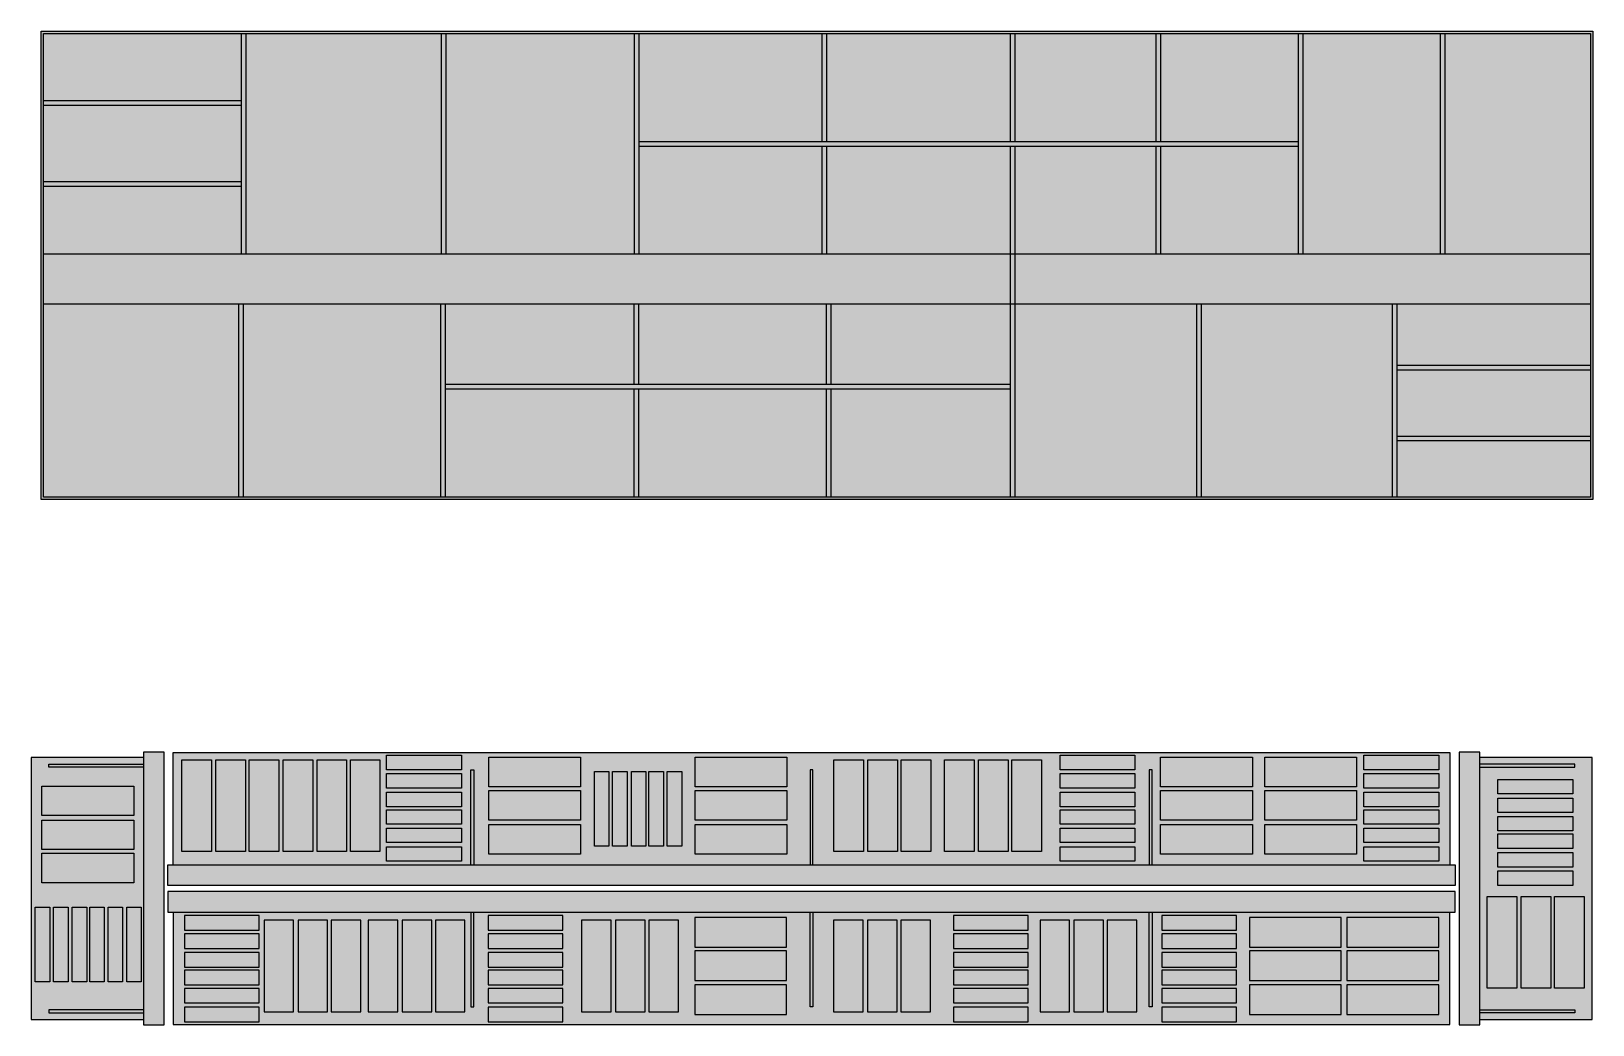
# Model space of a CAD drawing. Header units: metres. Extents: x -17 to 580, y -130 to 19.
# Drawn here: x 313.12 to 320.17, y -40.98 to -36.49 of the extents above; entities that cross this region are included whole.
import ezdxf

# ---------------------------------------------------------------- set-up
doc = ezdxf.new("R2010")
doc.units = ezdxf.units.M
for name, pattern in [('Style Black Lines_4', [0]), ('Style Border  Fill_1', [0]), ('Style Grey Lines_2', [0])]:
    doc.linetypes.add(name, pattern=pattern)
doc.layers.add('Furniture', color=7, linetype='Continuous', true_color=0x7a8bf7)
doc.layers.add('Imported blocks', color=7, linetype='Continuous', true_color=0x7a8bf7)

# ---------------------------------------------------------------- blocks, each defined once
blk = doc.blocks.new('Commercial storage L')
at = {"layer": 'Imported blocks', "transparency": 33554483}
blk.add_hatch(color=256, dxfattribs=at).paths.add_polyline_path([(7.112, 2.5646), (0.1305, 2.5646), (0.12, 2.5646), (0.12, 4.6779), (7.1225, 4.6779), (7.1225, 2.5646), (7.112, 2.5646)], flags=0)
at = {"layer": 'Imported blocks', "linetype": 'Style Border  Fill_1'}
blk.add_lwpolyline([(7.112, 2.5646), (0.1305, 2.5646), (0.12, 2.5646), (0.12, 4.6779), (7.1225, 4.6779), (7.1225, 2.5646), (7.112, 2.5646)], close=True, dxfattribs=at)
at = {"layer": 'Imported blocks', "linetype": 'Style Black Lines_4'}
blk.add_lwpolyline([(7.112, 2.575), (4.4939, 2.575), (0.1305, 2.575), (0.1305, 4.6674), (4.4939, 4.6674), (7.112, 4.6674), (7.112, 2.575)], close=True, dxfattribs=at)
for points in [[(1.0224, 4.6674), (1.0224, 3.6729)], [(1.0434, 4.6674), (1.0434, 3.6729)], [(1.9252, 4.6674), (1.9252, 3.6729)], [(1.9461, 4.6674), (1.9461, 3.6729)], [(2.7966, 4.6674), (2.7966, 3.6729)], [(2.8175, 4.6674), (2.8175, 3.6729)], [(3.6428, 4.6674), (3.6428, 4.1806)], [(3.6637, 4.6674), (3.6637, 4.1806)], [(4.4939, 4.1806), (4.4939, 4.6674)], [(4.5149, 4.1806), (4.5149, 4.6674)], [(5.151, 4.6674), (5.151, 4.1806)], [(5.1719, 4.6674), (5.1719, 4.1806)], [(5.7925, 4.6674), (5.7925, 3.6729)], [(5.8134, 4.6674), (5.8134, 3.6729)], [(6.434, 4.6674), (6.434, 3.6729)], [(6.4549, 4.6674), (6.4549, 3.6729)], [(1.0224, 4.3637), (0.1305, 4.3637)], [(1.0224, 4.3428), (0.1305, 4.3428)], [(2.8175, 4.1806), (4.4939, 4.1806), (5.1614, 4.1806), (5.7925, 4.1806)], [(2.8175, 4.1597), (4.4939, 4.1597), (5.1614, 4.1597), (5.7925, 4.1597)], [(3.6428, 4.1597), (3.6428, 3.6729)], [(3.6637, 4.1597), (3.6637, 3.6729)], [(4.4939, 2.575), (4.4939, 3.4477), (4.4939, 3.6729), (4.4939, 4.1597)], [(4.5149, 2.575), (4.5149, 4.1597)], [(5.151, 4.1597), (5.151, 3.6729)], [(5.1719, 4.1597), (5.1719, 3.6729)], [(1.0224, 3.9976), (0.1305, 3.9976)], [(1.0224, 3.9766), (0.1305, 3.9766)], [(0.1305, 3.6729), (4.4939, 3.6729), (7.112, 3.6729)], [(0.1305, 3.4477), (4.4939, 3.4477), (7.112, 3.4477)], [(1.0114, 2.575), (1.0114, 3.4477)], [(1.0323, 2.575), (1.0323, 3.4477)], [(1.9232, 2.575), (1.9232, 3.4477)], [(1.9441, 2.575), (1.9441, 3.4477)], [(2.7959, 3.0828), (2.7959, 3.4477)], [(2.8169, 3.0828), (2.8169, 3.4477)], [(3.6639, 3.0828), (3.6639, 3.4477)], [(3.6848, 3.0828), (3.6848, 3.4477)], [(5.3358, 2.575), (5.3358, 3.4477)], [(5.3567, 2.575), (5.3567, 3.4477)], [(6.2188, 2.575), (6.2188, 3.4477)], [(6.2398, 2.575), (6.2398, 3.4477)], [(6.2398, 3.1698), (7.112, 3.1698)], [(6.2398, 3.1489), (7.112, 3.1489)], [(4.4939, 3.0828), (1.9441, 3.0828)], [(4.4939, 3.0618), (1.9441, 3.0618)], [(2.7959, 2.575), (2.7959, 3.0618)], [(2.8169, 2.575), (2.8169, 3.0618)], [(3.6639, 2.575), (3.6639, 3.0618)], [(3.6848, 2.575), (3.6848, 3.0618)], [(6.2398, 2.8507), (7.112, 2.8507)], [(6.2398, 2.8298), (7.112, 2.8298)]]:
    blk.add_lwpolyline(points, dxfattribs=at)
blk = doc.blocks.new('Retail shelving double L')
at = {"layer": 'Imported blocks', "transparency": 33554483}
for points in [[(0.6273, 4.2337), (0.12, 4.2337), (0.12, 3.0517), (0.6273, 3.0517), (0.6273, 3.0273), (0.72, 3.0273), (0.72, 4.2581), (0.6273, 4.2581), (0.6273, 4.2337)], [(0.7603, 3.7493), (0.7603, 4.2566), (6.5225, 4.2566), (6.5225, 3.7493), (6.5469, 3.7493), (6.5469, 3.6566), (0.7359, 3.6566), (0.7359, 3.7493), (0.7603, 3.7493)], [(6.658, 3.0517), (7.1653, 3.0517), (7.1653, 4.2337), (6.658, 4.2337), (6.658, 4.2581), (6.5653, 4.2581), (6.5653, 3.0273), (6.658, 3.0273), (6.658, 3.0517)], [(0.7603, 3.5361), (0.7603, 3.0287), (6.5225, 3.0287), (6.5225, 3.5361), (6.5469, 3.5361), (6.5469, 3.6287), (0.7359, 3.6287), (0.7359, 3.5361), (0.7603, 3.5361)]]:
    blk.add_hatch(color=256, dxfattribs=at).paths.add_polyline_path(points, flags=0)
at = {"layer": 'Imported blocks', "linetype": 'Style Border  Fill_1'}
for points in [[(0.6273, 4.2337), (0.12, 4.2337), (0.12, 3.0517), (0.6273, 3.0517), (0.6273, 3.0273), (0.72, 3.0273), (0.72, 4.2581), (0.6273, 4.2581), (0.6273, 4.2337)], [(0.7603, 3.7493), (0.7603, 4.2566), (6.5225, 4.2566), (6.5225, 3.7493), (6.5469, 3.7493), (6.5469, 3.6566), (0.7359, 3.6566), (0.7359, 3.7493), (0.7603, 3.7493)], [(6.658, 3.0517), (7.1653, 3.0517), (7.1653, 4.2337), (6.658, 4.2337), (6.658, 4.2581), (6.5653, 4.2581), (6.5653, 3.0273), (6.658, 3.0273), (6.658, 3.0517)], [(0.7603, 3.5361), (0.7603, 3.0287), (6.5225, 3.0287), (6.5225, 3.5361), (6.5469, 3.5361), (6.5469, 3.6287), (0.7359, 3.6287), (0.7359, 3.5361), (0.7603, 3.5361)]]:
    blk.add_lwpolyline(points, close=True, dxfattribs=at)
at = {"layer": 'Imported blocks', "linetype": 'Style Black Lines_4'}
for points in [[(0.6273, 4.2337), (0.6273, 3.0517)], [(6.658, 3.0517), (6.658, 4.2337)], [(0.6273, 4.1909), (0.199, 4.1909), (0.199, 4.2042), (0.6273, 4.2042)], [(2.1045, 3.7493), (2.1045, 4.1776), (2.1178, 4.1776), (2.1178, 3.7493)], [(3.648, 3.7493), (3.648, 4.1776), (3.6348, 4.1776), (3.6348, 3.7493)], [(5.1783, 3.7493), (5.1783, 4.1776), (5.165, 4.1776), (5.165, 3.7493)], [(6.658, 4.1909), (7.0863, 4.1909), (7.0863, 4.2042), (6.658, 4.2042)], [(0.7603, 3.7493), (6.5225, 3.7493)], [(0.7603, 3.5361), (6.5225, 3.5361)], [(2.1045, 3.5361), (2.1045, 3.1078), (2.1178, 3.1078), (2.1178, 3.5361)], [(3.648, 3.5361), (3.648, 3.1078), (3.6348, 3.1078), (3.6348, 3.5361)], [(5.1783, 3.5361), (5.1783, 3.1078), (5.165, 3.1078), (5.165, 3.5361)], [(0.6273, 3.0944), (0.199, 3.0944), (0.199, 3.0812), (0.6273, 3.0812)], [(6.658, 3.0944), (7.0863, 3.0944), (7.0863, 3.0812), (6.658, 3.0812)]]:
    blk.add_lwpolyline(points, dxfattribs=at)
at = {"layer": 'Imported blocks', "linetype": 'Style Grey Lines_2'}
for points in [[(2.0614, 4.1784), (1.7239, 4.1784), (1.7239, 4.2441), (2.0614, 4.2441), (2.0614, 4.1784)], [(2.5991, 4.1016), (2.1849, 4.1016), (2.1849, 4.2351), (2.5991, 4.2351), (2.5991, 4.1016)], [(3.5308, 4.1016), (3.1165, 4.1016), (3.1165, 4.2351), (3.5308, 4.2351), (3.5308, 4.1016)], [(5.1011, 4.1784), (4.7636, 4.1784), (4.7636, 4.2441), (5.1011, 4.2441), (5.1011, 4.1784)], [(5.6316, 4.1016), (5.2173, 4.1016), (5.2173, 4.2351), (5.6316, 4.2351), (5.6316, 4.1016)], [(6.1011, 4.1016), (5.6869, 4.1016), (5.6869, 4.2351), (6.1011, 4.2351), (6.1011, 4.1016)], [(6.4721, 4.1784), (6.1346, 4.1784), (6.1346, 4.2441), (6.4721, 4.2441), (6.4721, 4.1784)], [(0.7998, 3.8094), (0.7998, 4.2237), (0.9334, 4.2237), (0.9334, 3.8094), (0.7998, 3.8094)], [(0.9532, 3.8094), (0.9532, 4.2237), (1.0867, 4.2237), (1.0867, 3.8094), (0.9532, 3.8094)], [(1.1034, 3.8094), (1.1034, 4.2237), (1.237, 4.2237), (1.237, 3.8094), (1.1034, 3.8094)], [(1.2566, 3.8094), (1.2566, 4.2237), (1.3902, 4.2237), (1.3902, 3.8094), (1.2566, 3.8094)], [(1.41, 3.8094), (1.41, 4.2237), (1.5436, 4.2237), (1.5436, 3.8094), (1.41, 3.8094)], [(1.5603, 3.8094), (1.5603, 4.2237), (1.6938, 4.2237), (1.6938, 3.8094), (1.5603, 3.8094)], [(2.0614, 4.0959), (1.7239, 4.0959), (1.7239, 4.1616), (2.0614, 4.1616), (2.0614, 4.0959)], [(2.7272, 4.1707), (2.7272, 3.8332), (2.6615, 3.8332), (2.6615, 4.1707), (2.7272, 4.1707)], [(2.8097, 4.1707), (2.8097, 3.8332), (2.744, 3.8332), (2.744, 4.1707), (2.8097, 4.1707)], [(2.8941, 4.1707), (2.8941, 3.8332), (2.8284, 3.8332), (2.8284, 4.1707), (2.8941, 4.1707)], [(2.9734, 4.1707), (2.9734, 3.8332), (2.9077, 3.8332), (2.9077, 4.1707), (2.9734, 4.1707)], [(3.0559, 4.1707), (3.0559, 3.8332), (2.9902, 3.8332), (2.9902, 4.1707), (3.0559, 4.1707)], [(3.7425, 3.8094), (3.7425, 4.2237), (3.876, 4.2237), (3.876, 3.8094), (3.7425, 3.8094)], [(3.8958, 3.8094), (3.8958, 4.2237), (4.0294, 4.2237), (4.0294, 3.8094), (3.8958, 3.8094)], [(4.0461, 3.8094), (4.0461, 4.2237), (4.1797, 4.2237), (4.1797, 3.8094), (4.0461, 3.8094)], [(4.2422, 3.8094), (4.2422, 4.2237), (4.3758, 4.2237), (4.3758, 3.8094), (4.2422, 3.8094)], [(4.3956, 3.8094), (4.3956, 4.2237), (4.5292, 4.2237), (4.5292, 3.8094), (4.3956, 3.8094)], [(4.5459, 3.8094), (4.5459, 4.2237), (4.6794, 4.2237), (4.6794, 3.8094), (4.5459, 3.8094)], [(5.1011, 4.0959), (4.7636, 4.0959), (4.7636, 4.1616), (5.1011, 4.1616), (5.1011, 4.0959)], [(6.4721, 4.0959), (6.1346, 4.0959), (6.1346, 4.1616), (6.4721, 4.1616), (6.4721, 4.0959)], [(0.1684, 4.1048), (0.5826, 4.1048), (0.5826, 3.9713), (0.1684, 3.9713), (0.1684, 4.1048)], [(6.7394, 4.1349), (7.0769, 4.1349), (7.0769, 4.0692), (6.7394, 4.0692), (6.7394, 4.1349)], [(2.0614, 4.0116), (1.7239, 4.0116), (1.7239, 4.0773), (2.0614, 4.0773), (2.0614, 4.0116)], [(2.5991, 3.9513), (2.1849, 3.9513), (2.1849, 4.0849), (2.5991, 4.0849), (2.5991, 3.9513)], [(3.5308, 3.9513), (3.1165, 3.9513), (3.1165, 4.0849), (3.5308, 4.0849), (3.5308, 3.9513)], [(5.1011, 4.0116), (4.7636, 4.0116), (4.7636, 4.0773), (5.1011, 4.0773), (5.1011, 4.0116)], [(5.6316, 3.9513), (5.2173, 3.9513), (5.2173, 4.0849), (5.6316, 4.0849), (5.6316, 3.9513)], [(6.1011, 3.9513), (5.6869, 3.9513), (5.6869, 4.0849), (6.1011, 4.0849), (6.1011, 3.9513)], [(6.4721, 4.0116), (6.1346, 4.0116), (6.1346, 4.0773), (6.4721, 4.0773), (6.4721, 4.0116)], [(6.7394, 4.0505), (7.0769, 4.0505), (7.0769, 3.9848), (6.7394, 3.9848), (6.7394, 4.0505)], [(0.1684, 3.9514), (0.5826, 3.9514), (0.5826, 3.8179), (0.1684, 3.8179), (0.1684, 3.9514)], [(2.0614, 3.9322), (1.7239, 3.9322), (1.7239, 3.9979), (2.0614, 3.9979), (2.0614, 3.9322)], [(5.1011, 3.9322), (4.7636, 3.9322), (4.7636, 3.9979), (5.1011, 3.9979), (5.1011, 3.9322)], [(6.4721, 3.9322), (6.1346, 3.9322), (6.1346, 3.9979), (6.4721, 3.9979), (6.4721, 3.9322)], [(6.7394, 3.9681), (7.0769, 3.9681), (7.0769, 3.9024), (6.7394, 3.9024), (6.7394, 3.9681)], [(2.0614, 3.8498), (1.7239, 3.8498), (1.7239, 3.9155), (2.0614, 3.9155), (2.0614, 3.8498)], [(2.5991, 3.7979), (2.1849, 3.7979), (2.1849, 3.9315), (2.5991, 3.9315), (2.5991, 3.7979)], [(3.5308, 3.7979), (3.1165, 3.7979), (3.1165, 3.9315), (3.5308, 3.9315), (3.5308, 3.7979)], [(5.1011, 3.8498), (4.7636, 3.8498), (4.7636, 3.9155), (5.1011, 3.9155), (5.1011, 3.8498)], [(5.6316, 3.7979), (5.2173, 3.7979), (5.2173, 3.9315), (5.6316, 3.9315), (5.6316, 3.7979)], [(6.1011, 3.7979), (5.6869, 3.7979), (5.6869, 3.9315), (6.1011, 3.9315), (6.1011, 3.7979)], [(6.4721, 3.8498), (6.1346, 3.8498), (6.1346, 3.9155), (6.4721, 3.9155), (6.4721, 3.8498)], [(6.7394, 3.8887), (7.0769, 3.8887), (7.0769, 3.823), (6.7394, 3.823), (6.7394, 3.8887)], [(2.0614, 3.7654), (1.7239, 3.7654), (1.7239, 3.8311), (2.0614, 3.8311), (2.0614, 3.7654)], [(5.1011, 3.7654), (4.7636, 3.7654), (4.7636, 3.8311), (5.1011, 3.8311), (5.1011, 3.7654)], [(6.4721, 3.7654), (6.1346, 3.7654), (6.1346, 3.8311), (6.4721, 3.8311), (6.4721, 3.7654)], [(0.1684, 3.8012), (0.5826, 3.8012), (0.5826, 3.6676), (0.1684, 3.6676), (0.1684, 3.8012)], [(6.7394, 3.8044), (7.0769, 3.8044), (7.0769, 3.7387), (6.7394, 3.7387), (6.7394, 3.8044)], [(6.7394, 3.7219), (7.0769, 3.7219), (7.0769, 3.6562), (6.7394, 3.6562), (6.7394, 3.7219)], [(6.6912, 3.192), (6.6912, 3.6063), (6.8248, 3.6063), (6.8248, 3.192), (6.6912, 3.192)], [(6.8446, 3.192), (6.8446, 3.6063), (6.9782, 3.6063), (6.9782, 3.192), (6.8446, 3.192)], [(6.9949, 3.192), (6.9949, 3.6063), (7.1284, 3.6063), (7.1284, 3.192), (6.9949, 3.192)], [(0.2035, 3.5585), (0.2035, 3.221), (0.1378, 3.221), (0.1378, 3.5585), (0.2035, 3.5585)], [(0.286, 3.5585), (0.286, 3.221), (0.2203, 3.221), (0.2203, 3.5585), (0.286, 3.5585)], [(0.3703, 3.5585), (0.3703, 3.221), (0.3046, 3.221), (0.3046, 3.5585), (0.3703, 3.5585)], [(0.4497, 3.5585), (0.4497, 3.221), (0.384, 3.221), (0.384, 3.5585), (0.4497, 3.5585)], [(0.5322, 3.5585), (0.5322, 3.221), (0.4665, 3.221), (0.4665, 3.5585), (0.5322, 3.5585)], [(0.6165, 3.5585), (0.6165, 3.221), (0.5508, 3.221), (0.5508, 3.5585), (0.6165, 3.5585)], [(0.8113, 3.4543), (1.1488, 3.4543), (1.1488, 3.52), (0.8113, 3.52), (0.8113, 3.4543)], [(1.1708, 3.4996), (1.1708, 3.0853), (1.3044, 3.0853), (1.3044, 3.4996), (1.1708, 3.4996)], [(1.3242, 3.4996), (1.3242, 3.0853), (1.4577, 3.0853), (1.4577, 3.4996), (1.3242, 3.4996)], [(1.4744, 3.4996), (1.4744, 3.0853), (1.608, 3.0853), (1.608, 3.4996), (1.4744, 3.4996)], [(1.6403, 3.4996), (1.6403, 3.0853), (1.7739, 3.0853), (1.7739, 3.4996), (1.6403, 3.4996)], [(1.7937, 3.4996), (1.7937, 3.0853), (1.9273, 3.0853), (1.9273, 3.4996), (1.7937, 3.4996)], [(1.944, 3.4996), (1.944, 3.0853), (2.0775, 3.0853), (2.0775, 3.4996), (1.944, 3.4996)], [(2.1823, 3.4543), (2.5198, 3.4543), (2.5198, 3.52), (2.1823, 3.52), (2.1823, 3.4543)], [(2.604, 3.4996), (2.604, 3.0853), (2.7375, 3.0853), (2.7375, 3.4996), (2.604, 3.4996)], [(2.7573, 3.4996), (2.7573, 3.0853), (2.8909, 3.0853), (2.8909, 3.4996), (2.7573, 3.4996)], [(2.9076, 3.4996), (2.9076, 3.0853), (3.0412, 3.0853), (3.0412, 3.4996), (2.9076, 3.4996)], [(3.1152, 3.3775), (3.5294, 3.3775), (3.5294, 3.511), (3.1152, 3.511), (3.1152, 3.3775)], [(3.7411, 3.4996), (3.7411, 3.0853), (3.8747, 3.0853), (3.8747, 3.4996), (3.7411, 3.4996)], [(3.8945, 3.4996), (3.8945, 3.0853), (4.0281, 3.0853), (4.0281, 3.4996), (3.8945, 3.4996)], [(4.0448, 3.4996), (4.0448, 3.0853), (4.1783, 3.0853), (4.1783, 3.4996), (4.0448, 3.4996)], [(4.2823, 3.4543), (4.6198, 3.4543), (4.6198, 3.52), (4.2823, 3.52), (4.2823, 3.4543)], [(4.6728, 3.4996), (4.6728, 3.0853), (4.8063, 3.0853), (4.8063, 3.4996), (4.6728, 3.4996)], [(4.8262, 3.4996), (4.8262, 3.0853), (4.9597, 3.0853), (4.9597, 3.4996), (4.8262, 3.4996)], [(4.9764, 3.4996), (4.9764, 3.0853), (5.11, 3.0853), (5.11, 3.4996), (4.9764, 3.4996)], [(5.222, 3.4543), (5.5595, 3.4543), (5.5595, 3.52), (5.222, 3.52), (5.222, 3.4543)], [(5.6179, 3.3775), (6.0322, 3.3775), (6.0322, 3.511), (5.6179, 3.511), (5.6179, 3.3775)], [(6.0579, 3.3775), (6.4721, 3.3775), (6.4721, 3.511), (6.0579, 3.511), (6.0579, 3.3775)], [(0.8113, 3.3718), (1.1488, 3.3718), (1.1488, 3.4375), (0.8113, 3.4375), (0.8113, 3.3718)], [(2.1823, 3.3718), (2.5198, 3.3718), (2.5198, 3.4375), (2.1823, 3.4375), (2.1823, 3.3718)], [(4.2823, 3.3718), (4.6198, 3.3718), (4.6198, 3.4375), (4.2823, 3.4375), (4.2823, 3.3718)], [(5.222, 3.3718), (5.5595, 3.3718), (5.5595, 3.4375), (5.222, 3.4375), (5.222, 3.3718)], [(0.8113, 3.2874), (1.1488, 3.2874), (1.1488, 3.3531), (0.8113, 3.3531), (0.8113, 3.2874)], [(2.1823, 3.2874), (2.5198, 3.2874), (2.5198, 3.3531), (2.1823, 3.3531), (2.1823, 3.2874)], [(3.1152, 3.2272), (3.5294, 3.2272), (3.5294, 3.3608), (3.1152, 3.3608), (3.1152, 3.2272)], [(4.2823, 3.2874), (4.6198, 3.2874), (4.6198, 3.3531), (4.2823, 3.3531), (4.2823, 3.2874)], [(5.222, 3.2874), (5.5595, 3.2874), (5.5595, 3.3531), (5.222, 3.3531), (5.222, 3.2874)], [(5.6179, 3.2272), (6.0322, 3.2272), (6.0322, 3.3608), (5.6179, 3.3608), (5.6179, 3.2272)], [(6.0579, 3.2272), (6.4721, 3.2272), (6.4721, 3.3608), (6.0579, 3.3608), (6.0579, 3.2272)], [(0.8113, 3.2081), (1.1488, 3.2081), (1.1488, 3.2738), (0.8113, 3.2738), (0.8113, 3.2081)], [(2.1823, 3.2081), (2.5198, 3.2081), (2.5198, 3.2738), (2.1823, 3.2738), (2.1823, 3.2081)], [(4.2823, 3.2081), (4.6198, 3.2081), (4.6198, 3.2738), (4.2823, 3.2738), (4.2823, 3.2081)], [(5.222, 3.2081), (5.5595, 3.2081), (5.5595, 3.2738), (5.222, 3.2738), (5.222, 3.2081)], [(0.8113, 3.1256), (1.1488, 3.1256), (1.1488, 3.1913), (0.8113, 3.1913), (0.8113, 3.1256)], [(2.1823, 3.1256), (2.5198, 3.1256), (2.5198, 3.1913), (2.1823, 3.1913), (2.1823, 3.1256)], [(3.1152, 3.0738), (3.5294, 3.0738), (3.5294, 3.2074), (3.1152, 3.2074), (3.1152, 3.0738)], [(4.2823, 3.1256), (4.6198, 3.1256), (4.6198, 3.1913), (4.2823, 3.1913), (4.2823, 3.1256)], [(5.222, 3.1256), (5.5595, 3.1256), (5.5595, 3.1913), (5.222, 3.1913), (5.222, 3.1256)], [(5.6179, 3.0738), (6.0322, 3.0738), (6.0322, 3.2074), (5.6179, 3.2074), (5.6179, 3.0738)], [(6.0579, 3.0738), (6.4721, 3.0738), (6.4721, 3.2074), (6.0579, 3.2074), (6.0579, 3.0738)], [(0.8113, 3.0413), (1.1488, 3.0413), (1.1488, 3.107), (0.8113, 3.107), (0.8113, 3.0413)], [(2.1823, 3.0413), (2.5198, 3.0413), (2.5198, 3.107), (2.1823, 3.107), (2.1823, 3.0413)], [(4.2823, 3.0413), (4.6198, 3.0413), (4.6198, 3.107), (4.2823, 3.107), (4.2823, 3.0413)], [(5.222, 3.0413), (5.5595, 3.0413), (5.5595, 3.107), (5.222, 3.107), (5.222, 3.0413)]]:
    blk.add_lwpolyline(points, close=True, dxfattribs=at)

msp = doc.modelspace()

# ---------------------------------------------------------------- block references
at = {"layer": 'Furniture'}
for name, p in [('Commercial storage L', (313.0497308, -41.1722771)), ('Retail shelving double L', (313.0046394, -44.0066359))]:
    msp.add_blockref(name, p, dxfattribs=at)

doc.saveas('drawing.dxf')
